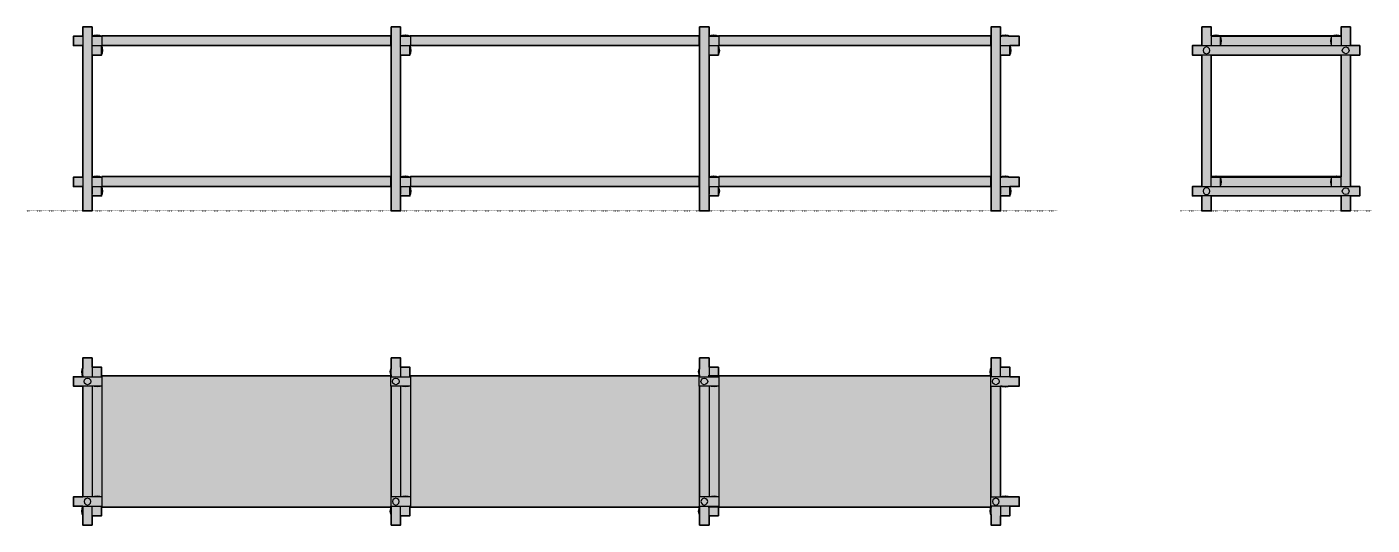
# Model space of a CAD drawing. Header units: millimetres. Extents: x 0 to 3576, y -836 to 490.
import ezdxf

# ---------------------------------------------------------------- set-up
doc = ezdxf.new("R2010")
doc.units = ezdxf.units.MM
doc.linetypes.add('Dots', pattern=[1, 0, -1])
doc.layers.add('Blocks', color=7, linetype='Continuous')
doc.layers.add('Blocks$Fill', color=7, linetype='Continuous', true_color=0xffffff)
for name, color, linetype, lineweight, true_color in [('Blocks$Inner', 7, 'Continuous', 25, 0x007f00), ('Blocks$Outline', 7, 'Continuous', 35, 0xff3f3f), ('Groud', 7, 'Dots', 25, 0x243775)]:
    doc.layers.add(name, color=color, linetype=linetype, lineweight=lineweight, true_color=true_color)

# ---------------------------------------------------------------- blocks, each defined once
blk = doc.blocks.new('Woody Mini Shelf Side')
at = {"layer": 'Blocks$Fill'}
h = blk.add_hatch(color=256, dxfattribs=at)
h.paths.add_polyline_path([(452.7, 440), (477.7, 440), (477.7, 415), (452.7, 415), (452.7, 65), (477.7, 65), (477.7, 40), (452.7, 40), (452.7, 0), (427.7, 0), (427.7, 40), (255.2, 40), (82.7, 40), (82.7, 0), (57.7, 0), (57.7, 40), (32.7, 40), (32.7, 65), (57.7, 65), (57.7, 415), (32.7, 415), (32.7, 440), (57.7, 440), (57.7, 490), (82.7, 490), (82.7, 466.3), (83.7, 466.5), (85.1, 466.5), (87.7, 466.5), (88.3, 466.8), (95.2, 468.1), (102.1, 466.8), (102.7, 466.5), (407.7, 466.5), (408.3, 466.8), (415.2, 468.1), (422.1, 466.8), (422.7, 466.5), (426.7, 466.5), (427.7, 466.3), (427.7, 490), (452.7, 490)], flags=0)
h.paths.add_polyline_path([(255.2, 415), (82.7, 415), (82.7, 91.3), (83.7, 91.5), (85.1, 91.5), (87.7, 91.5), (88.3, 91.8), (95.2, 93.1), (102.1, 91.8), (102.7, 91.5), (407.7, 91.5), (408.3, 91.8), (415.2, 93.1), (422.1, 91.8), (422.7, 91.5), (426.7, 91.5), (427.7, 91.3), (427.7, 415)], flags=0)
at = {"layer": 'Blocks$Inner'}
for p, q in [((57.7, 65), (57.7, 415)), ((452.7, 65), (452.7, 415)), ((82.7, 65), (82.7, 95)), ((427.7, 65), (427.7, 95))]:
    blk.add_line(p, q, dxfattribs=at)
for points in [[(57.7, 440), (57.7, 490), (82.7, 490), (82.7, 465), (82.7, 440)], [(82.7, 466.3), (83.7, 466.5), (85.1, 466.5), (87.7, 466.5)], [(82.7, 465), (107.7, 465), (255.2, 465), (402.7, 465), (427.7, 465)], [(86.2, 465), (86.2, 465.8), (88.3, 466.8), (95.2, 468.1), (102.1, 466.8), (104.2, 465.8), (104.2, 465)], [(407.7, 466.5), (255.2, 466.5), (102.7, 466.5)], [(107.7, 440), (107.7, 465)], [(402.7, 440), (402.7, 465)], [(424.2, 465), (424.2, 465.8), (422.1, 466.8), (415.2, 468.1), (408.3, 466.8), (406.2, 465.8), (406.2, 465)], [(427.7, 466.3), (426.7, 466.5), (425.3, 466.5), (422.7, 466.5)], [(452.7, 440), (452.7, 490), (427.7, 490), (427.7, 465), (427.7, 440)], [(107.7, 443.5), (107.8, 443.5), (108.8, 445.6), (110.1, 452.5), (108.8, 459.4), (107.8, 461.5), (107.7, 461.5)], [(402.7, 443.5), (402.6, 443.5), (401.6, 445.6), (400.3, 452.5), (401.6, 459.4), (402.6, 461.5), (402.7, 461.5)], [(82.7, 95), (82.7, 415)], [(427.7, 95), (427.7, 415)], [(82.7, 91.3), (83.7, 91.5), (85.1, 91.5), (87.7, 91.5)], [(82.7, 90), (107.7, 90), (255.2, 90), (402.7, 90), (427.7, 90)], [(86.2, 90), (86.2, 90.8), (88.3, 91.8), (95.2, 93.1), (102.1, 91.8), (104.2, 90.8), (104.2, 90)], [(407.7, 91.5), (255.2, 91.5), (102.7, 91.5)], [(107.7, 65), (107.7, 90)], [(107.7, 68.5), (107.8, 68.5), (108.8, 70.6), (110.1, 77.5), (108.8, 84.4), (107.8, 86.5), (107.7, 86.5)], [(402.7, 68.5), (402.6, 68.5), (401.6, 70.6), (400.3, 77.5), (401.6, 84.4), (402.6, 86.5), (402.7, 86.5)], [(402.7, 65), (402.7, 90)], [(424.2, 90), (424.2, 90.8), (422.1, 91.8), (415.2, 93.1), (408.3, 91.8), (406.2, 90.8), (406.2, 90)], [(427.7, 91.3), (426.7, 91.5), (425.3, 91.5), (422.7, 91.5)], [(57.7, 40), (57.7, 0), (82.7, 0), (82.7, 40)], [(427.7, 40), (427.7, 0), (452.7, 0), (452.7, 40)]]:
    blk.add_lwpolyline(points, dxfattribs=at)
for points in [[(255.2, 415), (32.7, 415), (32.7, 440), (82.7, 440), (107.7, 440), (255.2, 440), (402.7, 440), (427.7, 440), (477.7, 440), (477.7, 415)], [(74.7, 419.7), (78, 423), (79.2, 427.5), (78, 432), (74.7, 435.3), (70.2, 436.5), (65.7, 435.3), (62.4, 432), (61.2, 427.5), (62.4, 423), (65.7, 419.7), (70.2, 418.5)], [(435.7, 419.7), (432.4, 423), (431.2, 427.5), (432.4, 432), (435.7, 435.3), (440.2, 436.5), (444.7, 435.3), (448, 432), (449.2, 427.5), (448, 423), (444.7, 419.7), (440.2, 418.5)], [(255.2, 40), (32.7, 40), (32.7, 65), (82.7, 65), (107.7, 65), (255.2, 65), (402.7, 65), (427.7, 65), (477.7, 65), (477.7, 40)], [(74.7, 44.7), (78, 48), (79.2, 52.5), (78, 57), (74.7, 60.3), (70.2, 61.5), (65.7, 60.3), (62.4, 57), (61.2, 52.5), (62.4, 48), (65.7, 44.7), (70.2, 43.5)], [(435.7, 44.7), (432.4, 48), (431.2, 52.5), (432.4, 57), (435.7, 60.3), (440.2, 61.5), (444.7, 60.3), (448, 57), (449.2, 52.5), (448, 48), (444.7, 44.7), (440.2, 43.5)]]:
    blk.add_lwpolyline(points, close=True, dxfattribs=at)
at = {"layer": 'Blocks$Outline'}
for points in [[(57.7, 440), (57.7, 490), (82.7, 490), (82.7, 466.3)], [(82.7, 466.3), (83.7, 466.5), (85.1, 466.5), (87.7, 466.5)], [(87.7, 466.5), (88.3, 466.8), (95.2, 468.1), (102.1, 466.8), (102.7, 466.5)], [(102.7, 466.5), (255.2, 466.5), (407.7, 466.5)], [(407.7, 466.5), (408.3, 466.8), (415.2, 468.1), (422.1, 466.8), (422.7, 466.5)], [(422.7, 466.5), (425.3, 466.5), (426.7, 466.5), (427.7, 466.3)], [(427.7, 466.3), (427.7, 490), (452.7, 490), (452.7, 440)], [(57.7, 415), (32.7, 415), (32.7, 440), (57.7, 440)], [(452.7, 440), (477.7, 440), (477.7, 415), (452.7, 415)], [(57.7, 65), (57.7, 415)], [(255.2, 415), (82.7, 415)], [(82.7, 415), (82.7, 95), (82.7, 91.3)], [(427.7, 415), (255.2, 415)], [(427.7, 91.3), (427.7, 95), (427.7, 415)], [(452.7, 415), (452.7, 65)], [(82.7, 91.3), (83.7, 91.5), (85.1, 91.5), (87.7, 91.5)], [(87.7, 91.5), (88.3, 91.8), (95.2, 93.1), (102.1, 91.8), (102.7, 91.5)], [(102.7, 91.5), (255.2, 91.5), (407.7, 91.5)], [(407.7, 91.5), (408.3, 91.8), (415.2, 93.1), (422.1, 91.8), (422.7, 91.5)], [(422.7, 91.5), (425.3, 91.5), (426.7, 91.5), (427.7, 91.3)], [(57.7, 40), (32.7, 40), (32.7, 65), (57.7, 65)], [(82.7, 40), (82.7, 0), (57.7, 0), (57.7, 40)], [(255.2, 40), (82.7, 40)], [(427.7, 40), (255.2, 40)], [(452.7, 40), (452.7, 0), (427.7, 0), (427.7, 40)], [(452.7, 65), (477.7, 65), (477.7, 40), (452.7, 40)]]:
    blk.add_lwpolyline(points, dxfattribs=at)
blk = doc.blocks.new('Woody Mini Shelf Top')
at = {"layer": 'Blocks$Fill'}
blk.add_hatch(color=256, dxfattribs=at).paths.add_polyline_path([(2440, -46.5), (2440, -75), (2465, -75), (2465, -50), (2490, -50), (2490, -25), (2515, -25), (2515, 0), (2486.5, 0), (2486.5, 0.1), (2484.4, 1.1), (2477.5, 2.4), (2470.6, 1.1), (2468.5, 0.1), (2468.5, 0), (2465, 0), (2465, 295), (2468.5, 295), (2468.5, 294.9), (2470.6, 293.9), (2477.5, 292.6), (2484.4, 293.9), (2486.5, 294.9), (2486.5, 295), (2515, 295), (2515, 320), (2490, 320), (2490, 345), (2465, 345), (2465, 370), (2440, 370), (2440, 341.5), (2439.7, 341.5), (2438.7, 339.4), (2437.4, 332.5), (2438.7, 325.6), (2439.7, 323.5), (2440, 323.5), (2440, 320), (2439, 320), (2439, 321.7), (2439, 322), (1715, 322), (1715, 345), (1690, 345), (1690, 370), (1665, 370), (1665, 341.5), (1664.7, 341.5), (1663.7, 339.4), (1662.4, 332.5), (1663.7, 325.6), (1664.7, 323.5), (1665, 323.5), (1665, 320), (1664, 320), (1664, 322), (1032.5, 322), (896, 322), (896, 321.7), (896, 320), (895, 320), (895, 345), (870, 345), (870, 370), (845, 370), (845, 341.5), (844.7, 341.5), (843.7, 339.4), (842.4, 332.5), (843.7, 325.6), (844.7, 323.5), (845, 323.5), (845, 320), (844, 320), (844, 322), (377.5, 322), (76, 322), (76, 321.7), (76, 320), (75, 320), (75, 345), (50, 345), (50, 370), (25, 370), (25, 341.5), (24.7, 341.5), (23.7, 339.4), (22.4, 332.5), (23.7, 325.6), (24.7, 323.5), (25, 323.5), (25, 320), (0, 320), (0, 295), (25, 295), (25, 0), (0, 0), (0, -25), (25, -25), (25, -28.5), (24.7, -28.5), (23.7, -30.6), (22.4, -37.5), (23.7, -44.4), (24.7, -46.5), (25, -46.5), (25, -75), (50, -75), (50, -50), (75, -50), (75, -25), (76, -25), (76, -27), (377.5, -27), (844, -27), (844, -25), (845, -25), (845, -28.5), (844.7, -28.5), (843.7, -30.6), (842.4, -37.5), (843.7, -44.4), (844.7, -46.5), (845, -46.5), (845, -75), (870, -75), (870, -50), (895, -50), (895, -25), (896, -25), (896, -27), (1032.5, -27), (1664, -27), (1664, -25), (1665, -25), (1665, -28.5), (1664.7, -28.5), (1663.7, -30.6), (1662.4, -37.5), (1663.7, -44.4), (1664.7, -46.5), (1665, -46.5), (1665, -75), (1690, -75), (1690, -50), (1715, -50), (1715, -27), (2439, -27), (2439, -26.7), (2439, -25), (2440, -25), (2440, -28.5), (2439.7, -28.5), (2438.7, -30.6), (2437.4, -37.5), (2438.7, -44.4), (2439.7, -46.5)], flags=0)
at = {"layer": 'Blocks$Inner'}
for p, q in [((1664, 322), (1032.5, 322)), ((1664, 320), (1664, 322)), ((844, 295), (844, 320)), ((844, 320), (870, 320)), ((896, 295), (844, 295)), ((1664, 295), (1664, 320)), ((1664, 320), (1690, 320)), ((1716, 295), (1664, 295)), ((2439, 321.1), (2439, 321.7)), ((2439, 320.2), (2439, 321.1)), ((2439, 319), (2439, 320.2)), ((2439, 317.6), (2439, 319)), ((2439, 147.5), (2439, 317.6)), ((2439, -22.6), (2439, 147.5)), ((896, 0), (844, 0)), ((1716, 0), (1664, 0)), ((844, 0), (844, -25)), ((844, -25), (870, -25)), ((1664, -27), (1032.5, -27)), ((1664, 0), (1664, -25)), ((1664, -25), (1690, -25)), ((1664, -25), (1664, -27)), ((2439, -24), (2439, -22.6)), ((2439, -25.2), (2439, -24)), ((2439, -26.1), (2439, -25.2)), ((2439, -26.7), (2439, -26.1))]:
    blk.add_line(p, q, dxfattribs=at)
for points in [[(25, 320), (25, 370), (50, 370), (50, 345), (50, 320), (75, 320)], [(845, 320), (845, 370), (870, 370), (870, 345), (870, 320), (895, 320)], [(1665, 320), (1665, 370), (1690, 370), (1690, 345), (1690, 320), (1715, 320)], [(2465, 320), (2465, 345), (2465, 370), (2440, 370), (2440, 320)], [(25, 323.5), (24.7, 323.5), (23.7, 325.6), (22.4, 332.5), (23.7, 339.4), (24.7, 341.5), (25, 341.5)], [(76, 320), (75, 320), (75, 345), (50, 345)], [(844, 320), (844, 322), (377.5, 322), (76, 322), (76, 321.7), (76, 321.1), (76, 320.2), (76, 319), (76, 317.6), (76, 147.5), (76, -22.6), (76, -24), (76, -25.2), (76, -26.1), (76, -26.7), (76, -27), (377.5, -27), (844, -27), (844, -25)], [(845, 323.5), (844.7, 323.5), (843.7, 325.6), (842.4, 332.5), (843.7, 339.4), (844.7, 341.5), (845, 341.5)], [(896, 320), (895, 320), (895, 345), (870, 345)], [(1197.5, 322), (896, 322), (896, 321.7), (896, 321.1), (896, 320.2), (896, 319), (896, 317.6), (896, 147.5), (896, -22.6), (896, -24), (896, -25.2), (896, -26.1), (896, -26.7), (896, -27), (1197.5, -27)], [(1665, 323.5), (1664.7, 323.5), (1663.7, 325.6), (1662.4, 332.5), (1663.7, 339.4), (1664.7, 341.5), (1665, 341.5)], [(2439, 295), (2515, 295), (2515, 320), (2490, 320), (2465, 320), (2439, 320), (2439, 322), (1687.5, 322)], [(1716, 320), (1715, 320), (1715, 345), (1690, 345)], [(2017.5, 322), (1716, 322), (1716, 321.7), (1716, 321.1), (1716, 320.2), (1716, 319), (1716, 317.6), (1716, 147.5), (1716, -22.6), (1716, -24), (1716, -25.2), (1716, -26.1), (1716, -26.7), (1716, -27), (2017.5, -27)], [(2440, 323.5), (2439.7, 323.5), (2438.7, 325.6), (2437.4, 332.5), (2438.7, 339.4), (2439.7, 341.5), (2440, 341.5)], [(2490, 320), (2490, 345), (2465, 345)], [(76, 295), (0, 295), (0, 320), (50, 320)], [(25, 295), (25, 147.5), (25, 0)], [(50, 295), (50, 147.5), (50, 0)], [(72.3, 295), (72.3, 294.9), (70.2, 293.9), (63.3, 292.6), (56.4, 293.9), (54.3, 294.9), (54.3, 295)], [(844, 295), (844, 147.5), (844, 0)], [(845, 295), (845, 147.5), (845, 0)], [(870, 295), (870, 147.5), (870, 0)], [(892.3, 295), (892.3, 294.9), (890.2, 293.9), (883.3, 292.6), (876.4, 293.9), (874.3, 294.9), (874.3, 295)], [(1664, 295), (1664, 147.5), (1664, 0)], [(1665, 295), (1665, 147.5), (1665, 0)], [(1690, 295), (1690, 147.5), (1690, 0)], [(1712.3, 295), (1712.3, 294.9), (1710.2, 293.9), (1703.3, 292.6), (1696.4, 293.9), (1694.3, 294.9), (1694.3, 295)], [(2440, 0), (2440, 147.5), (2440, 295)], [(2465, 0), (2465, 147.5), (2465, 295)], [(2486.5, 295), (2486.5, 294.9), (2484.4, 293.9), (2477.5, 292.6), (2470.6, 293.9), (2468.5, 294.9), (2468.5, 295)], [(76, 0), (0, 0), (0, -25), (50, -25)], [(72.3, 0), (72.3, 0.1), (70.2, 1.1), (63.3, 2.4), (56.4, 1.1), (54.3, 0.1), (54.3, 0)], [(892.3, 0), (892.3, 0.1), (890.2, 1.1), (883.3, 2.4), (876.4, 1.1), (874.3, 0.1), (874.3, 0)], [(2439, 0), (2515, 0), (2515, -25), (2490, -25), (2465, -25), (2439, -25), (2439, -27), (1687.5, -27)], [(1712.3, 0), (1712.3, 0.1), (1710.2, 1.1), (1703.3, 2.4), (1696.4, 1.1), (1694.3, 0.1), (1694.3, 0)], [(2486.5, 0), (2486.5, 0.1), (2484.4, 1.1), (2477.5, 2.4), (2470.6, 1.1), (2468.5, 0.1), (2468.5, 0)], [(25, -28.5), (24.7, -28.5), (23.7, -30.6), (22.4, -37.5), (23.7, -44.4), (24.7, -46.5), (25, -46.5)], [(25, -25), (25, -75), (50, -75), (50, -50), (50, -25), (75, -25)], [(76, -25), (75, -25), (75, -50), (50, -50)], [(845, -28.5), (844.7, -28.5), (843.7, -30.6), (842.4, -37.5), (843.7, -44.4), (844.7, -46.5), (845, -46.5)], [(845, -25), (845, -75), (870, -75), (870, -50), (870, -25), (895, -25)], [(896, -25), (895, -25), (895, -50), (870, -50)], [(1665, -28.5), (1664.7, -28.5), (1663.7, -30.6), (1662.4, -37.5), (1663.7, -44.4), (1664.7, -46.5), (1665, -46.5)], [(1665, -25), (1665, -75), (1690, -75), (1690, -50), (1690, -25), (1715, -25)], [(1716, -25), (1715, -25), (1715, -50), (1690, -50)], [(2440, -28.5), (2439.7, -28.5), (2438.7, -30.6), (2437.4, -37.5), (2438.7, -44.4), (2439.7, -46.5), (2440, -46.5)], [(2465, -25), (2465, -50), (2465, -75), (2440, -75), (2440, -25)], [(2490, -25), (2490, -50), (2465, -50)]]:
    blk.add_lwpolyline(points, dxfattribs=at)
for points in [[(29.7, 312), (33, 315.3), (37.5, 316.5), (42, 315.3), (45.3, 312), (46.5, 307.5), (45.3, 303), (42, 299.7), (37.5, 298.5), (33, 299.7), (29.7, 303), (28.5, 307.5)], [(849.7, 312), (853, 315.3), (857.5, 316.5), (862, 315.3), (865.3, 312), (866.5, 307.5), (865.3, 303), (862, 299.7), (857.5, 298.5), (853, 299.7), (849.7, 303), (848.5, 307.5)], [(1669.7, 312), (1673, 315.3), (1677.5, 316.5), (1682, 315.3), (1685.3, 312), (1686.5, 307.5), (1685.3, 303), (1682, 299.7), (1677.5, 298.5), (1673, 299.7), (1669.7, 303), (1668.5, 307.5)], [(2457, 299.7), (2452.5, 298.5), (2448, 299.7), (2444.7, 303), (2443.5, 307.5), (2444.7, 312), (2448, 315.3), (2452.5, 316.5), (2457, 315.3), (2460.3, 312), (2461.5, 307.5), (2460.3, 303)], [(29.7, -17), (33, -20.3), (37.5, -21.5), (42, -20.3), (45.3, -17), (46.5, -12.5), (45.3, -8), (42, -4.7), (37.5, -3.5), (33, -4.7), (29.7, -8), (28.5, -12.5)], [(849.7, -17), (853, -20.3), (857.5, -21.5), (862, -20.3), (865.3, -17), (866.5, -12.5), (865.3, -8), (862, -4.7), (857.5, -3.5), (853, -4.7), (849.7, -8), (848.5, -12.5)], [(1669.7, -17), (1673, -20.3), (1677.5, -21.5), (1682, -20.3), (1685.3, -17), (1686.5, -12.5), (1685.3, -8), (1682, -4.7), (1677.5, -3.5), (1673, -4.7), (1669.7, -8), (1668.5, -12.5)], [(2457, -4.7), (2452.5, -3.5), (2448, -4.7), (2444.7, -8), (2443.5, -12.5), (2444.7, -17), (2448, -20.3), (2452.5, -21.5), (2457, -20.3), (2460.3, -17), (2461.5, -12.5), (2460.3, -8)]]:
    blk.add_lwpolyline(points, close=True, dxfattribs=at)
at = {"layer": 'Blocks$Outline'}
for points in [[(50, 345), (50, 370), (25, 370), (25, 341.5)], [(870, 345), (870, 370), (845, 370), (845, 341.5)], [(1690, 345), (1690, 370), (1665, 370), (1665, 341.5)], [(2465, 345), (2465, 370), (2440, 370), (2440, 341.5)], [(25, 341.5), (24.7, 341.5), (23.7, 339.4), (22.4, 332.5), (23.7, 325.6), (24.7, 323.5), (25, 323.5)], [(25, 323.5), (25, 320)], [(76, 320), (75, 320), (75, 345), (50, 345)], [(377.5, 322), (76, 322), (76, 321.7), (76, 321.1), (76, 320.2), (76, 320)], [(844, 320), (844, 322), (377.5, 322)], [(845, 341.5), (844.7, 341.5), (843.7, 339.4), (842.4, 332.5), (843.7, 325.6), (844.7, 323.5), (845, 323.5)], [(845, 323.5), (845, 320)], [(896, 320), (895, 320), (895, 345), (870, 345)], [(1032.5, 322), (896, 322), (896, 321.7), (896, 321.1), (896, 320.2), (896, 320)], [(1664, 320), (1664, 322), (1032.5, 322)], [(1665, 341.5), (1664.7, 341.5), (1663.7, 339.4), (1662.4, 332.5), (1663.7, 325.6), (1664.7, 323.5), (1665, 323.5)], [(1665, 323.5), (1665, 320)], [(1715, 322), (1715, 345), (1690, 345)], [(2439, 321.7), (2439, 322), (1715, 322)], [(2440, 341.5), (2439.7, 341.5), (2438.7, 339.4), (2437.4, 332.5), (2438.7, 325.6), (2439.7, 323.5), (2440, 323.5)], [(2440, 323.5), (2440, 320)], [(2490, 320), (2490, 345), (2465, 345)], [(25, 320), (0, 320), (0, 295), (25, 295)], [(25, 295), (25, 147.5), (25, 0)], [(845, 320), (844, 320)], [(1665, 320), (1664, 320)], [(2439, 320), (2439, 320.2), (2439, 321.1), (2439, 321.7)], [(2440, 320), (2439, 320)], [(2465, 0), (2465, 147.5), (2465, 295)], [(2465, 295), (2468.5, 295)], [(2468.5, 295), (2468.5, 294.9), (2470.6, 293.9), (2477.5, 292.6), (2484.4, 293.9), (2486.5, 294.9), (2486.5, 295)], [(2486.5, 295), (2515, 295), (2515, 320), (2490, 320)], [(25, 0), (0, 0), (0, -25), (25, -25)], [(2468.5, 0), (2465, 0)], [(2486.5, 0), (2486.5, 0.1), (2484.4, 1.1), (2477.5, 2.4), (2470.6, 1.1), (2468.5, 0.1), (2468.5, 0)], [(2490, -25), (2515, -25), (2515, 0), (2486.5, 0)], [(25, -28.5), (24.7, -28.5), (23.7, -30.6), (22.4, -37.5), (23.7, -44.4), (24.7, -46.5), (25, -46.5)], [(25, -25), (25, -28.5)], [(50, -50), (75, -50), (75, -25), (76, -25)], [(76, -25), (76, -25.2), (76, -26.1), (76, -26.7), (76, -27), (377.5, -27)], [(377.5, -27), (844, -27), (844, -25)], [(845, -28.5), (844.7, -28.5), (843.7, -30.6), (842.4, -37.5), (843.7, -44.4), (844.7, -46.5), (845, -46.5)], [(844, -25), (845, -25)], [(845, -25), (845, -28.5)], [(870, -50), (895, -50), (895, -25), (896, -25)], [(896, -25), (896, -25.2), (896, -26.1), (896, -26.7), (896, -27), (1032.5, -27)], [(1032.5, -27), (1664, -27), (1664, -25)], [(1665, -28.5), (1664.7, -28.5), (1663.7, -30.6), (1662.4, -37.5), (1663.7, -44.4), (1664.7, -46.5), (1665, -46.5)], [(1664, -25), (1665, -25)], [(1665, -25), (1665, -28.5)], [(1690, -50), (1715, -50), (1715, -27)], [(1715, -27), (2439, -27), (2439, -26.7)], [(2440, -28.5), (2439.7, -28.5), (2438.7, -30.6), (2437.4, -37.5), (2438.7, -44.4), (2439.7, -46.5), (2440, -46.5)], [(2439, -26.7), (2439, -26.1), (2439, -25.2), (2439, -25)], [(2439, -25), (2440, -25)], [(2440, -25), (2440, -28.5)], [(2465, -50), (2490, -50), (2490, -25)], [(25, -46.5), (25, -75), (50, -75), (50, -50)], [(845, -46.5), (845, -75), (870, -75), (870, -50)], [(1665, -46.5), (1665, -75), (1690, -75), (1690, -50)], [(2440, -46.5), (2440, -75), (2465, -75), (2465, -50)]]:
    blk.add_lwpolyline(points, dxfattribs=at)
blk = doc.blocks.new('Woody Mini Shelf Front')
at = {"layer": 'Blocks$Fill'}
h = blk.add_hatch(color=256, dxfattribs=at)
h.paths.add_polyline_path([(2610.1, 465), (2638.5, 465), (2638.5, 440), (2613.5, 440), (2613.5, 436.5), (2613.9, 436.5), (2614.8, 434.4), (2616.1, 427.5), (2614.8, 420.6), (2613.9, 418.5), (2613.5, 418.5), (2613.5, 415), (2588.5, 415), (2588.5, 90), (2592.1, 90), (2592.1, 90.8), (2594.2, 91.8), (2601.1, 93.1), (2608, 91.8), (2610.1, 90.8), (2610.1, 90), (2638.5, 90), (2638.5, 65), (2613.5, 65), (2613.5, 61.5), (2613.9, 61.5), (2614.8, 59.4), (2616.1, 52.5), (2614.8, 45.6), (2613.9, 43.5), (2613.5, 43.5), (2613.5, 40), (2588.5, 40), (2588.5, 0), (2563.5, 0), (2563.5, 65), (1838.5, 65), (1838.5, 61.5), (1838.8, 61.5), (1839.8, 59.4), (1841.1, 52.5), (1839.8, 45.6), (1838.8, 43.5), (1838.5, 43.5), (1838.5, 40), (1813.5, 40), (1813.5, 0), (1788.5, 0), (1788.5, 65), (1018.5, 65), (1018.5, 61.5), (1018.8, 61.5), (1019.8, 59.4), (1021.1, 52.5), (1019.8, 45.6), (1018.8, 43.5), (1018.5, 43.5), (1018.5, 40), (993.5, 40), (993.5, 0), (968.5, 0), (968.5, 65), (198.5, 65), (198.5, 61.5), (198.8, 61.5), (199.8, 59.4), (201.1, 52.5), (199.8, 45.6), (198.8, 43.5), (198.5, 43.5), (198.5, 40), (173.5, 40), (173.5, 0), (148.5, 0), (148.5, 65), (123.5, 65), (123.5, 90), (148.5, 90), (148.5, 440), (123.5, 440), (123.5, 465), (148.5, 465), (148.5, 490), (173.5, 490), (173.5, 465), (177, 465), (177, 465.8), (179.2, 466.8), (186, 468.1), (192.9, 466.8), (195.1, 465.8), (195.1, 465), (199.5, 465), (199.5, 466.5), (967.5, 466.5), (967.5, 465), (968.5, 465), (968.5, 490), (993.5, 490), (993.5, 465), (997, 465), (997, 465.8), (999.2, 466.8), (1006, 468.1), (1012.9, 466.8), (1015.1, 465.8), (1015.1, 465), (1019.5, 465), (1019.5, 466.5), (1787.5, 466.5), (1787.5, 465), (1788.5, 465), (1788.5, 490), (1813.5, 490), (1813.5, 465), (1817, 465), (1817, 465.8), (1819.2, 466.8), (1826, 468.1), (1832.9, 466.8), (1835.1, 465.8), (1835.1, 465), (1839.5, 465), (1839.5, 466.5), (2562.5, 466.5), (2562.5, 465), (2563.5, 465), (2563.5, 490), (2588.5, 490), (2588.5, 465), (2592.1, 465), (2592.1, 465.8), (2594.2, 466.8), (2601.1, 468.1), (2608, 466.8), (2610.1, 465.8)], flags=0)
h.paths.add_polyline_path([(1838.5, 440), (1838.5, 436.5), (1838.8, 436.5), (1839.8, 434.4), (1841.1, 427.5), (1839.8, 420.6), (1838.8, 418.5), (1838.5, 418.5), (1838.5, 415), (1813.5, 415), (1813.5, 90), (1817, 90), (1817, 90.8), (1819.2, 91.8), (1826, 93.1), (1832.9, 91.8), (1835.1, 90.8), (1835.1, 90), (1839.5, 90), (1839.5, 91.5), (2562.5, 91.5), (2562.5, 90), (2563.5, 90), (2563.5, 440)], flags=0)
h.paths.add_polyline_path([(1787.5, 91.5), (1787.5, 90), (1788.5, 90), (1788.5, 440), (1018.5, 440), (1018.5, 436.5), (1018.8, 436.5), (1019.8, 434.4), (1021.1, 427.5), (1019.8, 420.6), (1018.8, 418.5), (1018.5, 418.5), (1018.5, 415), (993.5, 415), (993.5, 90), (997, 90), (997, 90.8), (999.2, 91.8), (1006, 93.1), (1012.9, 91.8), (1015.1, 90.8), (1015.1, 90), (1019.5, 90), (1019.5, 91.5)], flags=0)
h.paths.add_polyline_path([(967.5, 91.5), (967.5, 90), (968.5, 90), (968.5, 440), (198.5, 440), (198.5, 436.5), (198.8, 436.5), (199.8, 434.4), (201.1, 427.5), (199.8, 420.6), (198.8, 418.5), (198.5, 418.5), (198.5, 415), (173.5, 415), (173.5, 90), (177, 90), (177, 90.8), (179.2, 91.8), (186, 93.1), (192.9, 91.8), (195.1, 90.8), (195.1, 90), (199.5, 90), (199.5, 91.5)], flags=0)
at = {"layer": 'Blocks$Inner'}
for p, q in [((173.5, 490), (148.5, 490)), ((148.5, 490), (148.5, 0)), ((173.5, 440), (173.5, 490)), ((967.5, 466.5), (199.5, 466.5)), ((199.5, 466.5), (199.5, 466.2)), ((199.5, 466.2), (199.5, 465.6)), ((199.5, 465.6), (199.5, 464.7)), ((967.5, 466.2), (967.5, 466.5)), ((967.5, 465.6), (967.5, 466.2)), ((967.5, 464.7), (967.5, 465.6)), ((993.5, 490), (968.5, 490)), ((968.5, 490), (968.5, 0)), ((993.5, 440), (993.5, 490)), ((1787.5, 466.5), (1019.5, 466.5)), ((1019.5, 466.5), (1019.5, 466.2)), ((1019.5, 466.2), (1019.5, 465.6)), ((1019.5, 465.6), (1019.5, 464.7)), ((1787.5, 466.2), (1787.5, 466.5)), ((1787.5, 465.6), (1787.5, 466.2)), ((1787.5, 464.7), (1787.5, 465.6)), ((1813.5, 490), (1788.5, 490)), ((1788.5, 490), (1788.5, 0)), ((1813.5, 440), (1813.5, 490)), ((2562.5, 466.5), (1839.5, 466.5)), ((1839.5, 466.5), (1839.5, 466.2)), ((1839.5, 466.2), (1839.5, 465.6)), ((1839.5, 465.6), (1839.5, 464.7)), ((2562.5, 466.2), (2562.5, 466.5)), ((2562.5, 465.6), (2562.5, 466.2)), ((2562.5, 464.7), (2562.5, 465.6)), ((2588.5, 490), (2563.5, 490)), ((2563.5, 490), (2563.5, 0)), ((2588.5, 440), (2588.5, 490)), ((173.5, 415), (173.5, 440)), ((199.5, 464.7), (199.5, 463.5)), ((199.5, 463.5), (199.5, 440.5)), ((199.5, 440.5), (967.5, 440.5)), ((967.5, 463.5), (967.5, 464.7)), ((967.5, 440.5), (967.5, 463.5)), ((993.5, 415), (993.5, 440)), ((993.5, 440), (1018.5, 440)), ((1018.5, 440), (1788.5, 440)), ((1019.5, 464.7), (1019.5, 463.5)), ((1019.5, 463.5), (1019.5, 440.5)), ((1019.5, 440.5), (1787.5, 440.5)), ((1787.5, 463.5), (1787.5, 464.7)), ((1787.5, 440.5), (1787.5, 463.5)), ((1813.5, 415), (1813.5, 440)), ((1813.5, 440), (1838.5, 440)), ((1838.5, 440), (2563.5, 440)), ((1839.5, 464.7), (1839.5, 463.5)), ((1839.5, 463.5), (1839.5, 440.5)), ((1839.5, 440.5), (2562.5, 440.5)), ((2562.5, 463.5), (2562.5, 464.7)), ((2562.5, 440.5), (2562.5, 463.5)), ((2588.5, 415), (2588.5, 440)), ((173.5, 70), (173.5, 415)), ((993.5, 70), (993.5, 415)), ((1813.5, 70), (1813.5, 415)), ((2588.5, 70), (2588.5, 415)), ((967.5, 91.5), (199.5, 91.5)), ((199.5, 91.5), (199.5, 91.2)), ((199.5, 91.2), (199.5, 90.6)), ((199.5, 90.6), (199.5, 89.7)), ((199.5, 89.7), (199.5, 88.5)), ((199.5, 88.5), (199.5, 65.5)), ((967.5, 91.2), (967.5, 91.5)), ((967.5, 90.6), (967.5, 91.2)), ((967.5, 89.7), (967.5, 90.6)), ((967.5, 88.5), (967.5, 89.7)), ((967.5, 65.5), (967.5, 88.5)), ((1787.5, 91.5), (1019.5, 91.5)), ((1019.5, 91.5), (1019.5, 91.2)), ((1019.5, 91.2), (1019.5, 90.6)), ((1019.5, 90.6), (1019.5, 89.7)), ((1019.5, 89.7), (1019.5, 88.5)), ((1019.5, 88.5), (1019.5, 65.5)), ((1787.5, 91.2), (1787.5, 91.5)), ((1787.5, 90.6), (1787.5, 91.2)), ((1787.5, 89.7), (1787.5, 90.6)), ((1787.5, 88.5), (1787.5, 89.7)), ((1787.5, 65.5), (1787.5, 88.5)), ((2562.5, 91.5), (1839.5, 91.5)), ((1839.5, 91.5), (1839.5, 91.2)), ((1839.5, 91.2), (1839.5, 90.6)), ((1839.5, 90.6), (1839.5, 89.7)), ((1839.5, 89.7), (1839.5, 88.5)), ((1839.5, 88.5), (1839.5, 65.5)), ((2562.5, 91.2), (2562.5, 91.5)), ((2562.5, 90.6), (2562.5, 91.2)), ((2562.5, 89.7), (2562.5, 90.6)), ((2562.5, 88.5), (2562.5, 89.7)), ((2562.5, 65.5), (2562.5, 88.5)), ((173.5, 45), (173.5, 70)), ((173.5, 40), (173.5, 65)), ((173.5, 65), (173.5, 45)), ((173.5, 0), (173.5, 40)), ((199.5, 65.5), (967.5, 65.5)), ((993.5, 45), (993.5, 70)), ((993.5, 40), (993.5, 65)), ((993.5, 65), (993.5, 45)), ((993.5, 65), (1018.5, 65)), ((993.5, 0), (993.5, 40)), ((1018.5, 65), (1788.5, 65)), ((1019.5, 65.5), (1787.5, 65.5)), ((1813.5, 45), (1813.5, 70)), ((1813.5, 40), (1813.5, 65)), ((1813.5, 65), (1813.5, 45)), ((1813.5, 65), (1838.5, 65)), ((1813.5, 0), (1813.5, 40)), ((1838.5, 65), (2563.5, 65)), ((1839.5, 65.5), (2562.5, 65.5)), ((2588.5, 45), (2588.5, 70)), ((2588.5, 40), (2588.5, 65)), ((2588.5, 65), (2588.5, 45)), ((2588.5, 0), (2588.5, 40)), ((148.5, 0), (173.5, 0)), ((968.5, 0), (993.5, 0)), ((1788.5, 0), (1813.5, 0)), ((2563.5, 0), (2588.5, 0))]:
    blk.add_line(p, q, dxfattribs=at)
for points in [[(148.5, 440), (123.5, 440), (123.5, 465), (148.5, 465)], [(173.5, 465), (199.5, 465)], [(177, 465), (177, 465.8), (179.2, 466.8), (186, 468.1), (192.9, 466.8), (195.1, 465.8), (195.1, 465)], [(967.5, 465), (968.5, 465)], [(993.5, 465), (1019.5, 465)], [(997, 465), (997, 465.8), (999.2, 466.8), (1006, 468.1), (1012.9, 466.8), (1015.1, 465.8), (1015.1, 465)], [(1787.5, 465), (1788.5, 465)], [(1813.5, 465), (1839.5, 465)], [(1817, 465), (1817, 465.8), (1819.2, 466.8), (1826, 468.1), (1832.9, 466.8), (1835.1, 465.8), (1835.1, 465)], [(2562.5, 465), (2563.5, 465)], [(2588.5, 440), (2613.5, 440), (2638.5, 440), (2638.5, 465), (2588.5, 465)], [(2592.1, 465), (2592.1, 465.8), (2594.2, 466.8), (2601.1, 468.1), (2608, 466.8), (2610.1, 465.8), (2610.1, 465)], [(173.5, 415), (198.5, 415), (198.5, 440)], [(173.5, 440), (198.5, 440), (968.5, 440)], [(198.5, 418.5), (198.8, 418.5), (199.8, 420.6), (201.1, 427.5), (199.8, 434.4), (198.8, 436.5), (198.5, 436.5)], [(993.5, 415), (1018.5, 415), (1018.5, 440)], [(1018.5, 418.5), (1018.8, 418.5), (1019.8, 420.6), (1021.1, 427.5), (1019.8, 434.4), (1018.8, 436.5), (1018.5, 436.5)], [(1813.5, 415), (1838.5, 415), (1838.5, 440)], [(1838.5, 418.5), (1838.8, 418.5), (1839.8, 420.6), (1841.1, 427.5), (1839.8, 434.4), (1838.8, 436.5), (1838.5, 436.5)], [(2588.5, 415), (2613.5, 415), (2613.5, 440)], [(2613.5, 418.5), (2613.9, 418.5), (2614.8, 420.6), (2616.1, 427.5), (2614.8, 434.4), (2613.9, 436.5), (2613.5, 436.5)], [(148.5, 65), (123.5, 65), (123.5, 90), (148.5, 90)], [(173.5, 90), (199.5, 90)], [(177, 90), (177, 90.8), (179.2, 91.8), (186, 93.1), (192.9, 91.8), (195.1, 90.8), (195.1, 90)], [(967.5, 90), (968.5, 90)], [(993.5, 90), (1019.5, 90)], [(997, 90), (997, 90.8), (999.2, 91.8), (1006, 93.1), (1012.9, 91.8), (1015.1, 90.8), (1015.1, 90)], [(1787.5, 90), (1788.5, 90)], [(1813.5, 90), (1839.5, 90)], [(1817, 90), (1817, 90.8), (1819.2, 91.8), (1826, 93.1), (1832.9, 91.8), (1835.1, 90.8), (1835.1, 90)], [(2562.5, 90), (2563.5, 90)], [(2588.5, 65), (2613.5, 65), (2638.5, 65), (2638.5, 90), (2588.5, 90)], [(2592.1, 90), (2592.1, 90.8), (2594.2, 91.8), (2601.1, 93.1), (2608, 91.8), (2610.1, 90.8), (2610.1, 90)], [(173.5, 40), (198.5, 40), (198.5, 65)], [(173.5, 65), (198.5, 65), (968.5, 65)], [(198.5, 43.5), (198.8, 43.5), (199.8, 45.6), (201.1, 52.5), (199.8, 59.4), (198.8, 61.5), (198.5, 61.5)], [(993.5, 40), (1018.5, 40), (1018.5, 65)], [(1018.5, 43.5), (1018.8, 43.5), (1019.8, 45.6), (1021.1, 52.5), (1019.8, 59.4), (1018.8, 61.5), (1018.5, 61.5)], [(1813.5, 40), (1838.5, 40), (1838.5, 65)], [(1838.5, 43.5), (1838.8, 43.5), (1839.8, 45.6), (1841.1, 52.5), (1839.8, 59.4), (1838.8, 61.5), (1838.5, 61.5)], [(2588.5, 40), (2613.5, 40), (2613.5, 65)], [(2613.5, 43.5), (2613.9, 43.5), (2614.8, 45.6), (2616.1, 52.5), (2614.8, 59.4), (2613.9, 61.5), (2613.5, 61.5)]]:
    blk.add_lwpolyline(points, dxfattribs=at)
at = {"layer": 'Blocks$Outline'}
for points in [[(148.5, 440), (123.5, 440), (123.5, 465), (148.5, 465)], [(148.5, 465), (148.5, 490), (173.5, 490)], [(173.5, 490), (173.5, 465)], [(173.5, 465), (177, 465)], [(177, 465), (177, 465.8), (179.2, 466.8), (186, 468.1), (192.9, 466.8), (195.1, 465.8), (195.1, 465)], [(195.1, 465), (199.5, 465)], [(199.5, 465), (199.5, 465.6), (199.5, 466.2), (199.5, 466.5), (967.5, 466.5)], [(967.5, 466.5), (967.5, 466.2), (967.5, 465.6), (967.5, 465)], [(967.5, 465), (968.5, 465)], [(968.5, 465), (968.5, 490), (993.5, 490)], [(993.5, 490), (993.5, 465)], [(993.5, 465), (997, 465)], [(997, 465), (997, 465.8), (999.2, 466.8), (1006, 468.1), (1012.9, 466.8), (1015.1, 465.8), (1015.1, 465)], [(1015.1, 465), (1019.5, 465)], [(1019.5, 465), (1019.5, 465.6), (1019.5, 466.2), (1019.5, 466.5), (1787.5, 466.5)], [(1787.5, 466.5), (1787.5, 466.2), (1787.5, 465.6), (1787.5, 465)], [(1787.5, 465), (1788.5, 465)], [(1788.5, 465), (1788.5, 490), (1813.5, 490)], [(1813.5, 490), (1813.5, 465)], [(1813.5, 465), (1817, 465)], [(1817, 465), (1817, 465.8), (1819.2, 466.8), (1826, 468.1), (1832.9, 466.8), (1835.1, 465.8), (1835.1, 465)], [(1835.1, 465), (1839.5, 465)], [(1839.5, 465), (1839.5, 465.6), (1839.5, 466.2), (1839.5, 466.5), (2562.5, 466.5)], [(2562.5, 466.5), (2562.5, 466.2), (2562.5, 465.6), (2562.5, 465)], [(2562.5, 465), (2563.5, 465)], [(2563.5, 465), (2563.5, 490), (2588.5, 490)], [(2588.5, 490), (2588.5, 465)], [(2588.5, 465), (2592.1, 465)], [(2592.1, 465), (2592.1, 465.8), (2594.2, 466.8), (2601.1, 468.1), (2608, 466.8), (2610.1, 465.8), (2610.1, 465)], [(2610.1, 465), (2638.5, 465), (2638.5, 440), (2613.5, 440)], [(148.5, 90), (148.5, 440)], [(968.5, 440), (198.5, 440)], [(198.5, 440), (198.5, 436.5)], [(198.5, 436.5), (198.8, 436.5), (199.8, 434.4), (201.1, 427.5), (199.8, 420.6), (198.8, 418.5), (198.5, 418.5)], [(968.5, 90), (968.5, 440)], [(1788.5, 440), (1018.5, 440)], [(1018.5, 440), (1018.5, 436.5)], [(1018.5, 436.5), (1018.8, 436.5), (1019.8, 434.4), (1021.1, 427.5), (1019.8, 420.6), (1018.8, 418.5), (1018.5, 418.5)], [(1788.5, 90), (1788.5, 440)], [(1838.5, 440), (1838.5, 436.5)], [(2563.5, 440), (1838.5, 440)], [(1838.5, 436.5), (1838.8, 436.5), (1839.8, 434.4), (1841.1, 427.5), (1839.8, 420.6), (1838.8, 418.5), (1838.5, 418.5)], [(2563.5, 90), (2563.5, 440)], [(2613.5, 440), (2613.5, 436.5)], [(2613.5, 436.5), (2613.9, 436.5), (2614.8, 434.4), (2616.1, 427.5), (2614.8, 420.6), (2613.9, 418.5), (2613.5, 418.5)], [(198.5, 418.5), (198.5, 415), (173.5, 415)], [(173.5, 415), (173.5, 90)], [(1018.5, 418.5), (1018.5, 415), (993.5, 415)], [(993.5, 415), (993.5, 90)], [(1838.5, 418.5), (1838.5, 415), (1813.5, 415)], [(1813.5, 415), (1813.5, 90)], [(2613.5, 418.5), (2613.5, 415), (2588.5, 415)], [(2588.5, 415), (2588.5, 90)], [(148.5, 65), (123.5, 65), (123.5, 90), (148.5, 90)], [(173.5, 90), (177, 90)], [(177, 90), (177, 90.8), (179.2, 91.8), (186, 93.1), (192.9, 91.8), (195.1, 90.8), (195.1, 90)], [(195.1, 90), (199.5, 90)], [(199.5, 90), (199.5, 90.6), (199.5, 91.2), (199.5, 91.5), (967.5, 91.5)], [(967.5, 91.5), (967.5, 91.2), (967.5, 90.6), (967.5, 90)], [(967.5, 90), (968.5, 90)], [(993.5, 90), (997, 90)], [(997, 90), (997, 90.8), (999.2, 91.8), (1006, 93.1), (1012.9, 91.8), (1015.1, 90.8), (1015.1, 90)], [(1015.1, 90), (1019.5, 90)], [(1019.5, 90), (1019.5, 90.6), (1019.5, 91.2), (1019.5, 91.5), (1787.5, 91.5)], [(1787.5, 91.5), (1787.5, 91.2), (1787.5, 90.6), (1787.5, 90)], [(1787.5, 90), (1788.5, 90)], [(1813.5, 90), (1817, 90)], [(1817, 90), (1817, 90.8), (1819.2, 91.8), (1826, 93.1), (1832.9, 91.8), (1835.1, 90.8), (1835.1, 90)], [(1835.1, 90), (1839.5, 90)], [(1839.5, 90), (1839.5, 90.6), (1839.5, 91.2), (1839.5, 91.5), (2562.5, 91.5)], [(2562.5, 91.5), (2562.5, 91.2), (2562.5, 90.6), (2562.5, 90)], [(2562.5, 90), (2563.5, 90)], [(2588.5, 90), (2592.1, 90)], [(2592.1, 90), (2592.1, 90.8), (2594.2, 91.8), (2601.1, 93.1), (2608, 91.8), (2610.1, 90.8), (2610.1, 90)], [(2610.1, 90), (2638.5, 90), (2638.5, 65), (2613.5, 65)], [(173.5, 40), (173.5, 0), (148.5, 0), (148.5, 65)], [(198.5, 43.5), (198.5, 40), (173.5, 40)], [(968.5, 65), (198.5, 65)], [(198.5, 65), (198.5, 61.5)], [(198.5, 61.5), (198.8, 61.5), (199.8, 59.4), (201.1, 52.5), (199.8, 45.6), (198.8, 43.5), (198.5, 43.5)], [(993.5, 40), (993.5, 0), (968.5, 0), (968.5, 65)], [(1018.5, 43.5), (1018.5, 40), (993.5, 40)], [(1788.5, 65), (1018.5, 65)], [(1018.5, 65), (1018.5, 61.5)], [(1018.5, 61.5), (1018.8, 61.5), (1019.8, 59.4), (1021.1, 52.5), (1019.8, 45.6), (1018.8, 43.5), (1018.5, 43.5)], [(1813.5, 40), (1813.5, 0), (1788.5, 0), (1788.5, 65)], [(1838.5, 43.5), (1838.5, 40), (1813.5, 40)], [(2563.5, 65), (1838.5, 65)], [(1838.5, 65), (1838.5, 61.5)], [(1838.5, 61.5), (1838.8, 61.5), (1839.8, 59.4), (1841.1, 52.5), (1839.8, 45.6), (1838.8, 43.5), (1838.5, 43.5)], [(2588.5, 40), (2588.5, 0), (2563.5, 0), (2563.5, 65)], [(2613.5, 43.5), (2613.5, 40), (2588.5, 40)], [(2613.5, 65), (2613.5, 61.5)], [(2613.5, 61.5), (2613.9, 61.5), (2614.8, 59.4), (2616.1, 52.5), (2614.8, 45.6), (2613.9, 43.5), (2613.5, 43.5)]]:
    blk.add_lwpolyline(points, dxfattribs=at)

msp = doc.modelspace()

# ---------------------------------------------------------------- linework, layer by layer
at = {"layer": 'Groud'}
for points in [[(0, 0), (2739.6, 0)], [(3066.1, 0), (3576.4, 0)]]:
    msp.add_lwpolyline(points, dxfattribs=at)

# ---------------------------------------------------------------- block references
at = {"layer": 'Blocks'}
for name, p in [('Woody Mini Shelf Front', (0, 0)), ('Woody Mini Shelf Side', (3066.1, 0)), ('Woody Mini Shelf Top', (123.5, -761))]:
    msp.add_blockref(name, p, dxfattribs=at)

doc.saveas('drawing.dxf')
